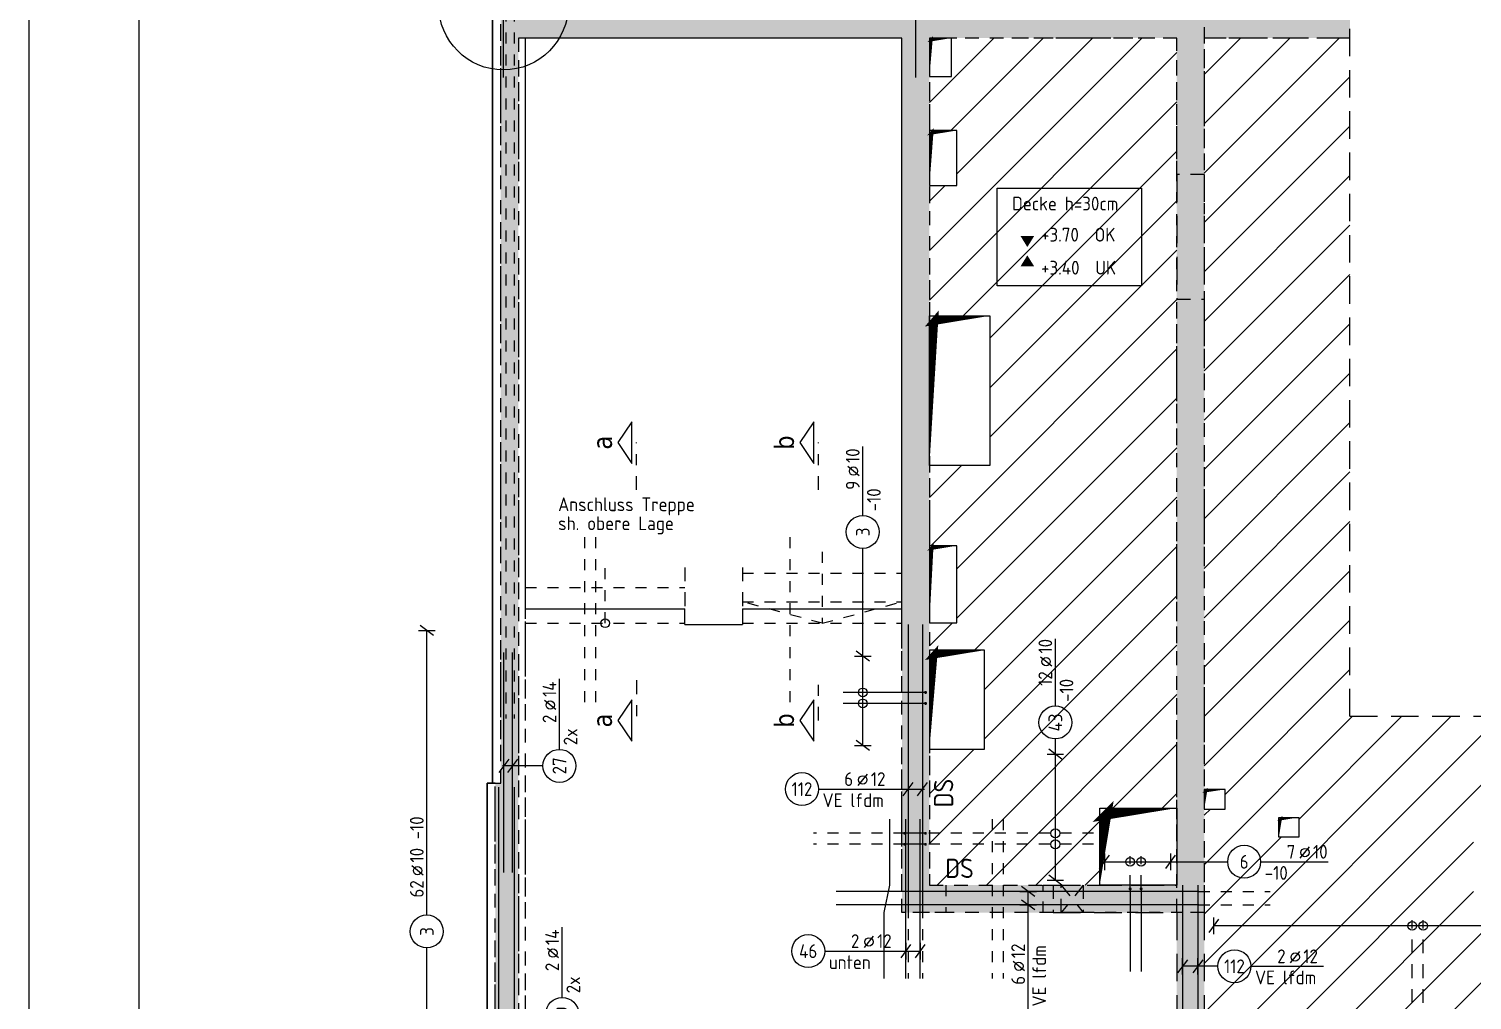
# Model space of a CAD drawing. Extents: x -19 to 96, y 0 to 49.
# Drawn here: x 5.99 to 19.12, y 29.12 to 37.95 of the extents above; entities that cross this region are included whole.
import ezdxf
from ezdxf.enums import TextEntityAlignment as Align

# ---------------------------------------------------------------- set-up
doc = ezdxf.new("R2010")
doc.units = 0
doc.header["$LTSCALE"] = 0.5
for name, pattern in [('AUSGEZOGEN', [1000.01, 1000, 0.01]), ('DASHDOTSMALL', [1.05, 0.5, -0.25, 0.05, -0.25]), ('DASHED', [0.75, 0.5, -0.25]), ('DOT', [0.175, 0.05, -0.125]), ('HIDDEN', [0.375, 0.25, -0.125]), ('HIDDEN2', [0.187, 0.125, -0.062]), ('STRICHPUNKT2', [0.55, 0.25, -0.125, 0.05, -0.125]), ('VERDECKT', [0.375, 0.25, -0.125])]:
    doc.linetypes.add(name, pattern=pattern)
for name, color, linetype in [('ACHSEN', 7, 'Continuous'), ('BETON', 7, 'Continuous'), ('Brüstung EG', 7, 'Continuous'), ('DD', 7, 'Continuous'), ('DRUEBER', 7, 'Continuous'), ('EG', 7, 'Continuous'), ('grau_hell', 7, 'Continuous'), ('grau_mittel', 7, 'Continuous'), ('HILFE', 7, 'Continuous'), ('koten', 7, 'Continuous'), ('OBJEKT', 7, 'Continuous'), ('RAHMEN', 7, 'Continuous'), ('RND', 7, 'Continuous'), ('SCHATTEN', 7, 'Continuous'), ('SCHNITTE', 7, 'Continuous'), ('SCHRAFF', 7, 'Continuous'), ('TEXT', 7, 'Continuous'), ('VERDECKT', 7, 'Continuous'), ('WD', 7, 'Continuous')]:
    doc.layers.add(name, color=color, linetype=linetype)
doc.layers.add('NOPLOT', color=7, linetype='Continuous', plot=False)
doc.styles.add('helv', font='tahoma.ttf')
doc.styles.add('txt', font='isocp.shx')
pattern_1 = [(45, (0.70277, 0), (-0.2245064, 0.2245064), [])]

# ---------------------------------------------------------------- blocks, each defined once
blk = doc.blocks.new('A0-19-0')
at = {"layer": 'RAHMEN'}
blk.add_line((0, 84.1), (0, 0), dxfattribs=at)
at = {"layer": 'RAHMEN', "color": 5}
blk.add_line((2, 83.6), (2, 0.5), dxfattribs=at)
blk = doc.blocks.new('lei_gre')
at = {"layer": 'RND', "color": 7, "linetype": 'Continuous'}
for p, q in [((-0.09, -0.12), (0.09, 0.12)), ((0, 0.15), (0, -0.15))]:
    blk.add_line(p, q, dxfattribs=at)
blk = doc.blocks.new('RND_LEI')
at = {"layer": 'RND', "color": 7, "linetype": 'Continuous'}
blk.add_line((1.022, 0.066), (1.19, 0.27), dxfattribs=at)
for centre, radius in [((0, 0), 0.3), ((1.106, 0.168), 0.075)]:
    blk.add_circle(centre, radius, dxfattribs=at)
at = {"layer": 'RND', "color": 7, "linetype": 'Continuous', "style": 'txt'}
blk.add_attdef('ANZ', text='', height=0.25, dxfattribs=at).set_placement((0.931, 0.057), align=Align.RIGHT)
for tag, p in [('DUM', (1.253, 0.057)), ('ABSTD', (1.674, 0.057)), ('POSTXT', (0.374, -0.327))]:
    blk.add_attdef(tag, p, '', height=0.25, dxfattribs=at)
blk.add_attdef('POSL', text='', height=0.25, dxfattribs=at).set_placement((0, 0), align=Align.MIDDLE)
blk = doc.blocks.new('okrd_o')
at = {"layer": 'koten', "color": 7, "linetype": 'Continuous'}
blk.add_solid([(-0.125, 0.202), (0.125, 0.202), (0, 0)], dxfattribs=at)
at = {"layer": 'koten', "style": 'txt'}
blk.add_attdef('OKRD', (0.25, 0.1), '', height=0.25, dxfattribs=at)
blk = doc.blocks.new('okrd_u')
at = {"layer": 'koten', "color": 7, "linetype": 'Continuous'}
blk.add_solid([(-0.125, -0.202), (0.125, -0.202), (0, 0)], dxfattribs=at)
at = {"layer": 'koten', "style": 'txt'}
blk.add_attdef('OKRD', (0.25, -0.35), '', height=0.25, dxfattribs=at)
blk = doc.blocks.new('SCHN-2')
at = {"layer": 'SCHNITTE', "color": 6, "linetype": 'Continuous'}
blk.add_lwpolyline([(0.378, 0.088), (0, 0.34), (-0.378, 0.088)], close=True, dxfattribs=at)
at = {"layer": 'SCHNITTE', "color": 1, "linetype": 'DASHDOTSMALL', "style": 'helv'}
blk.add_attdef('SCHN-2', text='', height=0.35, dxfattribs=at).set_placement((0, 0.45), align=Align.CENTER)

msp = doc.modelspace()

# ---------------------------------------------------------------- hatches: boundary and pattern name
at = {"layer": 'grau_hell', "linetype": 'HIDDEN'}
h = msp.add_hatch(dxfattribs=at)
h.set_pattern_fill('ANSI31', color=9, scale=0.1, style=0, double=1)
h.set_pattern_definition(pattern_1)
h.paths.add_polyline_path([(14.7322, 35.3377), (14.7322, 33.9777), (14.1822, 33.9777), (14.1822, 33.2477), (14.4322, 33.2477), (14.4322, 32.5477), (14.1822, 32.5477), (14.1822, 32.2977), (14.6822, 32.2977), (14.6822, 31.3977), (14.1822, 31.3977), (14.1822, 30.1627), (14.3322, 30.1627), (15.3072, 30.1627), (15.7322, 30.1627), (15.7322, 30.8627), (16.4322, 30.8627), (16.4322, 37.8627), (14.3822, 37.8627), (14.3822, 37.5127), (14.1822, 37.5127), (14.1822, 37.0227), (14.4322, 37.0227), (14.4322, 36.5227), (14.1822, 36.5227), (14.1822, 35.3377)])
at = {"layer": 'grau_hell', "linetype": 'AUSGEZOGEN'}
h = msp.add_hatch(dxfattribs=at)
h.set_pattern_fill('ANSI31', color=9, scale=0.1, style=0, double=1)
h.set_pattern_definition(pattern_1)
h.paths.add_polyline_path([(18.0072, 31.697), (18.0072, 37.8627), (16.6822, 37.8627), (16.6822, 36.6227), (16.6822, 35.4877), (16.6822, 31.0327), (16.8722, 31.0327), (16.8722, 30.8527), (16.6822, 30.8527), (16.6822, 29.9127), (16.6822, 28.2877), (21.5772, 28.2877), (21.9772, 28.2877), (22.3322, 28.2877), (23.2172, 28.2877), (25.9822, 28.2877), (25.9822, 28.0377), (25.7322, 28.0377), (25.7322, 27.5077), (25.9822, 27.5077), (25.9822, 27.7577), (26.2322, 27.7577), (26.2322, 27.5077), (29.9697, 27.5077), (29.9697, 23.9127), (36.8572, 23.9127), (36.8572, 27.6877), (36.4072, 27.6877), (36.4072, 28.1377), (36.8572, 28.1377), (36.8572, 28.2877), (38.4872, 28.2877), (39.0872, 28.2877), (41.6322, 28.2877), (41.6322, 28.8377), (41.6322, 29.9127), (41.6322, 30.1627), (42.6822, 30.1627), (42.6822, 35.4877), (42.6822, 36.6227), (42.6822, 37.8627), (41.3822, 37.8627), (41.3822, 31.697)])
h.paths.add_polyline_path([(25.2322, 30.6627), (25.2322, 29.9677), (24.9822, 29.9677), (24.9822, 30.6627)], flags=16)
h.paths.add_polyline_path([(26.6322, 30.6627), (26.8822, 30.6627), (26.8822, 30.4627), (27.0822, 30.4627), (27.0822, 30.2627), (26.8822, 30.2627), (26.8822, 29.9677), (26.6322, 29.9677)], flags=16)
h.paths.add_polyline_path([(24.3172, 31.0327), (24.3172, 30.8527), (24.1372, 30.8527), (24.1372, 31.0327)], flags=16)
h.paths.add_polyline_path([(23.9772, 31.0327), (23.9772, 30.8527), (23.7972, 30.8527), (23.7972, 31.0327)], flags=16)
h.paths.add_polyline_path([(23.1322, 30.6627), (23.1322, 29.9677), (22.8822, 29.9677), (22.8822, 30.6627)], flags=16)
h.paths.add_polyline_path([(28.7322, 30.6627), (28.9822, 30.6627), (28.9822, 29.9677), (28.7322, 29.9677)], flags=16)
h.paths.add_polyline_path([(28.6872, 28.1377), (29.1872, 28.1377), (29.1872, 27.6777), (28.6872, 27.6777)], flags=16)
h.paths.add_polyline_path([(21.4822, 30.6627), (21.4822, 29.9677), (21.2322, 29.9677), (21.2322, 30.6627)], flags=16)
h.paths.add_polyline_path([(30.3822, 30.6627), (30.6322, 30.6627), (30.6322, 30.4627), (30.8322, 30.4627), (30.8322, 30.2627), (30.6322, 30.2627), (30.6322, 29.9677), (30.3822, 29.9677)], flags=16)
h.paths.add_polyline_path([(29.5272, 28.1377), (29.9472, 28.1377), (29.9472, 27.7177), (29.5272, 27.7177)], flags=16)
h.paths.add_polyline_path([(31.2922, 31.0327), (31.4722, 31.0327), (31.4722, 30.8527), (31.2922, 30.8527)], flags=16)
h.paths.add_polyline_path([(31.6372, 31.0327), (31.8172, 31.0327), (31.8172, 30.8527), (31.6372, 30.8527)], flags=16)
h.paths.add_polyline_path([(19.3822, 30.6627), (19.3822, 29.9677), (19.1322, 29.9677), (19.1322, 30.6627)], flags=16)
h.paths.add_polyline_path([(32.4822, 30.6627), (32.7322, 30.6627), (32.7322, 29.9677), (32.4822, 29.9677)], flags=16)
h.paths.add_polyline_path([(32.5072, 28.1377), (33.0072, 28.1377), (33.0072, 27.6377), (32.5072, 27.6377)], flags=16)
h.paths.add_polyline_path([(17.5416, 30.7777), (17.5416, 30.5977), (17.3616, 30.5977), (17.3616, 30.7777)], flags=16)
h.paths.add_polyline_path([(34.1322, 30.6627), (34.3822, 30.6627), (34.3822, 29.9677), (34.1322, 29.9677)], flags=16)
h.paths.add_polyline_path([(33.9122, 28.0777), (34.2122, 28.0777), (34.2122, 27.7777), (33.9122, 27.7777)], flags=16)
h.paths.add_polyline_path([(36.2322, 30.6627), (36.4822, 30.6627), (36.4822, 29.9677), (36.2322, 29.9677)], flags=16)
h.paths.add_polyline_path([(37.8822, 30.6627), (38.1322, 30.6627), (38.1322, 29.9677), (37.8822, 29.9677)], flags=16)
h.paths.add_polyline_path([(38.7972, 31.0327), (38.9772, 31.0327), (38.9772, 30.8527), (38.7972, 30.8527)], flags=16)
h.paths.add_polyline_path([(39.1372, 31.0327), (39.3172, 31.0327), (39.3172, 30.8527), (39.1372, 30.8527)], flags=16)
h.paths.add_polyline_path([(39.9822, 30.6627), (40.2322, 30.6627), (40.2322, 29.9677), (39.9822, 29.9677)], flags=16)
h.paths.add_polyline_path([(41.8216, 30.7777), (42.0016, 30.7777), (42.0016, 30.5977), (41.8216, 30.5977)], flags=16)
at = {"layer": 'grau_mittel'}
h = msp.add_hatch(color=61, dxfattribs=at)
h.paths.add_polyline_path([(16.6822, 35.4877), (16.4322, 35.4877), (16.4322, 29.9127), (16.6822, 29.9127)])
h.paths.add_polyline_path([(16.6822, 38.1627), (16.6822, 38.1627), (10.2822, 38.1627), (10.2822, 31.0877), (10.2322, 31.0877), (10.2322, 26.3577), (10.1572, 26.3577), (9.7772, 26.3577), (9.7772, 26.0577), (10.4422, 26.0577), (10.4422, 37.8627), (10.5072, 37.8627), (13.9322, 37.8627), (13.9322, 32.6727), (13.9322, 29.9127), (15.3072, 29.9127), (15.3072, 30.1627), (14.1822, 30.1627), (14.1822, 37.8627), (16.4322, 37.8627), (16.4322, 36.6227), (16.6822, 36.6227)])
for points in [[(16.6822, 38.1627), (16.6822, 37.8627), (18.0072, 37.8627), (18.0072, 38.1627)], [(16.4322, 28.2877), (16.6822, 28.2877), (16.6822, 29.9127), (16.4322, 29.9127)]]:
    msp.add_hatch(color=61, dxfattribs=at).paths.add_polyline_path(points)
h = msp.add_hatch(color=61, dxfattribs=at)
h.paths.add_polyline_path([(16.6822, 36.6227), (16.4322, 36.6227), (16.4322, 35.4877), (16.6822, 35.4877)])
h.paths.add_polyline_path([(15.7322, 30.1627), (15.3072, 30.1627), (15.3072, 29.9127), (16.4322, 29.9127), (16.4322, 30.1627)])
at = {"layer": 'SCHRAFF', "linetype": 'AUSGEZOGEN'}
h = msp.add_hatch(dxfattribs=at)
h.set_pattern_fill('DOTS', scale=0.8, double=1)
h.set_pattern_definition([(0, (-68.37773, 378.069226), (0.025, 0.05), [0, -0.05])])
h.paths.add_polyline_path([(16.6822, 38.1627), (10.2822, 38.1627), (10.2822, 31.0877), (10.2322, 31.0877), (10.2322, 26.3577), (9.7772, 26.3577), (9.7772, 26.0577), (10.4422, 26.0577), (10.4422, 37.8627), (13.9322, 37.8627), (13.9322, 29.9127), (14.3322, 29.9127), (14.3322, 30.1627), (14.1822, 30.1627), (14.1822, 37.8627), (16.4322, 37.8627), (16.4322, 30.1627), (15.2172, 30.1627), (15.2172, 29.9127), (16.6822, 29.9127)])

# ---------------------------------------------------------------- linework, layer by layer
at = {"layer": 'ACHSEN', "color": 140, "linetype": 'AUSGEZOGEN'}
for p, q in [((10.3072, 37.5029), (10.3072, 39.5759)), ((14.0572, 37.5029), (14.0572, 39.5759))]:
    msp.add_line(p, q, dxfattribs=at)
at = {"layer": 'BETON', "color": 6, "linetype": 'AUSGEZOGEN', "lineweight": -2}
for p, q in [((10.2072, 31.0877), (10.2072, 38.1627)), ((10.2072, 38.1627), (10.2072, 31.0877)), ((13.9322, 37.8627), (10.5072, 37.8627)), ((10.5072, 32.6727), (10.5072, 37.8627)), ((13.9322, 32.6727), (13.9322, 37.8627)), ((10.1572, 26.3577), (10.1572, 31.0877)), ((10.1572, 31.0877), (10.2072, 31.0877)), ((10.2072, 31.0877), (10.1572, 31.0877)), ((10.1572, 31.0877), (10.1572, 26.3577))]:
    msp.add_line(p, q, dxfattribs=at)
at = {"layer": 'BETON', "color": 6, "linetype": 'AUSGEZOGEN'}
for p, q in [((10.5072, 32.6727), (11.9572, 32.6727)), ((11.9572, 32.5327), (11.9572, 32.6727)), ((12.4822, 32.6727), (12.4822, 32.5327)), ((12.4822, 32.6727), (13.9322, 32.6727)), ((11.9572, 32.5327), (12.4822, 32.5327))]:
    msp.add_line(p, q, dxfattribs=at)
at = {"layer": 'Brüstung EG', "color": 102, "linetype": 'DOT'}
msp.add_line((18.0072, 37.8627), (16.6822, 37.8627), dxfattribs=at)
at = {"layer": 'DD', "color": 7, "linetype": 'AUSGEZOGEN'}
for points in [[(14.1822, 37.5127), (14.3822, 37.5127), (14.3822, 37.8627), (14.1822, 37.8627)], [(14.4322, 37.0227), (14.1822, 37.0227), (14.1822, 36.5227), (14.4322, 36.5227)], [(14.7322, 33.9777), (14.1822, 33.9777), (14.1822, 35.3377), (14.7322, 35.3377)], [(14.4322, 33.2477), (14.1822, 33.2477), (14.1822, 32.5477), (14.4322, 32.5477)], [(14.6822, 32.2977), (14.1822, 32.2977), (14.1822, 31.3977), (14.6822, 31.3977)], [(16.8722, 31.0327), (16.6822, 31.0327), (16.6822, 30.8527), (16.8722, 30.8527)], [(15.7322, 30.8627), (16.4322, 30.8627), (16.4322, 30.1627), (15.7322, 30.1627)], [(17.3616, 30.7777), (17.5416, 30.7777), (17.5416, 30.5977), (17.3616, 30.5977)]]:
    msp.add_lwpolyline(points, close=True, dxfattribs=at)
at = {"layer": 'DRUEBER', "color": 7, "linetype": 'DOT'}
for p, q in [((11.2322, 32.5427), (11.2322, 33.1215)), ((13.2072, 33.1909), (13.2072, 32.5427)), ((12.4822, 32.9977), (13.9322, 32.9977)), ((10.5072, 32.8677), (11.9572, 32.8677)), ((12.4822, 32.7377), (13.9322, 32.7377)), ((13.2072, 32.5427), (12.4822, 32.7377)), ((13.2072, 32.5427), (13.9322, 32.7377)), ((10.5072, 32.5427), (11.9572, 32.5427)), ((12.4822, 32.5427), (13.9322, 32.5427))]:
    msp.add_line(p, q, dxfattribs=at)
at = {"layer": 'EG', "color": 0, "linetype": 'DOT', "lineweight": -2}
for p, q in [((10.2072, 38.1627), (10.2072, 31.0877)), ((10.2822, 31.0877), (10.2822, 38.1627)), ((16.6822, 38.1627), (16.6822, 29.9127)), ((13.9322, 37.8627), (10.4422, 37.8627)), ((10.4422, 37.8627), (10.4422, 26.0577)), ((10.5072, 26.0577), (10.5072, 37.8627)), ((13.9322, 29.9127), (13.9322, 37.8627)), ((16.4322, 37.8627), (14.1822, 37.8627)), ((14.1822, 37.8627), (14.1822, 30.1627)), ((16.4322, 30.1627), (16.4322, 37.8627)), ((10.2072, 31.0877), (10.2322, 31.0877)), ((10.2322, 26.3577), (10.2322, 31.0877)), ((10.2322, 31.0877), (10.2822, 31.0877)), ((14.1822, 30.1627), (14.3322, 30.1627)), ((14.3322, 30.1627), (14.3322, 29.9127)), ((15.2172, 29.9127), (15.2172, 30.1627)), ((15.2172, 30.1627), (16.4322, 30.1627)), ((14.3322, 29.9127), (13.9322, 29.9127)), ((16.6822, 29.9127), (15.2172, 29.9127))]:
    msp.add_line(p, q, dxfattribs=at)
msp.add_lwpolyline([(10.2322, 31.0877), (10.1572, 31.0877), (10.1572, 26.3577)], dxfattribs=at)
at = {"layer": 'HILFE', "color": 102, "linetype": 'DASHED'}
for q in [(18.0072, 38.5592), (41.3822, 31.697)]:
    msp.add_line((18.0072, 31.697), q, dxfattribs=at)
at = {"layer": 'NOPLOT', "color": 191, "linetype": 'Continuous'}
msp.add_lwpolyline([(13.8184, 30.7627), (13.8184, 30.1627), (13.7684, 29.9127), (13.7684, 29.3127)], dxfattribs=at)
at = {"layer": 'NOPLOT', "color": 191, "linetype": 'AUSGEZOGEN'}
msp.add_circle((10.3072, 38.1627), 0.5898, dxfattribs=at)
at = {"layer": 'OBJEKT', "color": 1, "linetype": 'AUSGEZOGEN'}
msp.add_lwpolyline([(14.7988, 36.4988), (16.1106, 36.4988), (16.1106, 35.6097), (14.7988, 35.6097)], close=True, dxfattribs=at)
at = {"layer": 'OBJEKT', "color": 7, "linetype": 'AUSGEZOGEN'}
msp.add_circle((11.2322, 32.5427), 0.04, dxfattribs=at)
at = {"layer": 'RND', "color": 7, "linetype": 'AUSGEZOGEN'}
for p, q in [((13.5756, 33.523), (13.5756, 34.1486)), ((13.5756, 32.244), (13.5756, 33.223)), ((9.6093, 29.891), (9.6093, 32.4767)), ((15.3277, 31.7906), (15.3277, 32.4004)), ((13.5756, 31.4309), (13.5756, 32.244)), ((10.8162, 31.3964), (10.8162, 32.0364)), ((15.3277, 31.3519), (15.3277, 31.4906)), ((15.3277, 30.2075), (15.3277, 31.3519)), ((13.1728, 31.0348), (13.8328, 31.0348)), ((15.7756, 30.3742), (16.3769, 30.3742)), ((16.3769, 30.3742), (16.8956, 30.3742)), ((17.1956, 30.3742), (17.8106, 30.3742)), ((10.8414, 29.1413), (10.8414, 29.7813)), ((15.0804, 29.0216), (15.0804, 29.6816)), ((19.6752, 29.7921), (16.7686, 29.7921)), ((9.6093, 26.3912), (9.6093, 29.591)), ((13.2293, 29.5621), (13.8693, 29.5621)), ((17.1073, 29.424), (17.7673, 29.424))]:
    msp.add_line(p, q, dxfattribs=at)
at = {"layer": 'RND', "color": 1, "linetype": 'HIDDEN2'}
for p, q in [((11.0437, 33.3251), (11.0437, 31.8174)), ((11.1437, 33.3251), (11.1437, 31.8174)), ((12.9118, 33.3251), (12.9118, 31.8174)), ((13.9881, 29.9627), (13.9881, 29.3127)), ((14.1201, 29.9627), (14.1201, 29.3127))]:
    msp.add_line(p, q, dxfattribs=at)
at = {"layer": 'RND', "color": 102, "linetype": 'AUSGEZOGEN'}
for p, q in [((10.6662, 31.2464), (10.2989, 31.2464)), ((13.8328, 31.0348), (14.1384, 31.0348)), ((15.0804, 29.6816), (15.0804, 30.1047)), ((13.8693, 29.5621), (14.0991, 29.5621)), ((16.8073, 29.424), (16.4836, 29.424))]:
    msp.add_line(p, q, dxfattribs=at)
at = {"layer": 'RND', "color": 102, "linetype": 'VERDECKT'}
for p, q in [((16.0077, 30.1277), (16.0077, 30.4242)), ((16.1077, 30.1277), (16.1077, 30.4242)), ((18.5751, 29.0923), (18.5751, 29.8421)), ((18.6751, 29.0923), (18.6751, 29.8421))]:
    msp.add_line(p, q, dxfattribs=at)
at = {"layer": 'RND', "color": 1, "linetype": 'HIDDEN2'}
for points in [[(10.3272, 38.1127), (10.3272, 31.6777)], [(10.4048, 38.1127), (10.4048, 31.6777)], [(14.7525, 30.7627), (14.7525, 29.3127)], [(14.8525, 30.7627), (14.8525, 29.3127)], [(16.6322, 30.1047), (17.2822, 30.1047)], [(16.6322, 29.9817), (17.2822, 29.9817)]]:
    msp.add_lwpolyline(points, dxfattribs=at)
at = {"layer": 'RND', "color": 1, "linetype": 'AUSGEZOGEN'}
for points in [[(13.9881, 32.5327), (13.9881, 29.9627)], [(14.1201, 32.5327), (14.1201, 29.9627)], [(10.3111, 30.2777), (10.3111, 32.2777)], [(10.3887, 30.2777), (10.3887, 32.2777)], [(14.1472, 31.9141), (13.3972, 31.9141)], [(14.1472, 31.8141), (13.3972, 31.8141)], [(10.2611, 31.0527), (10.2611, 25.2527)], [(10.4048, 31.0527), (10.4048, 25.2527)], [(13.9687, 29.3127), (13.9687, 30.7627)], [(14.0991, 29.3127), (14.0991, 30.7627)], [(14.1461, 30.633), (13.956, 30.633)], [(14.1461, 30.533), (13.956, 30.533)], [(16.6322, 30.1047), (13.3322, 30.1047)], [(16.0077, 30.1277), (16.0077, 29.3777)], [(16.1077, 30.1277), (16.1077, 29.3777)], [(16.4836, 30.1627), (16.4836, 27.4377)], [(16.624, 30.1627), (16.624, 27.4377)], [(16.6322, 29.9817), (13.3322, 29.9817)]]:
    msp.add_lwpolyline(points, dxfattribs=at)
at = {"layer": 'RND', "color": 7, "linetype": 'AUSGEZOGEN'}
for points, const_width in [([(14.1472, 31.9211, -1), (14.1472, 31.9071, -1)], 0.014), ([(14.1472, 31.8211, -1), (14.1472, 31.8071, -1)], 0.014), ([(13.9622, 30.633, 1), (13.9497, 30.633, 1)], 0.0125), ([(14.1524, 30.633, 1), (14.1399, 30.633, 1)], 0.0125), ([(13.9622, 30.533, 1), (13.9497, 30.533, 1)], 0.0125), ([(14.1524, 30.533, 1), (14.1399, 30.533, 1)], 0.0125), ([(16.0007, 30.1277, -1), (16.0147, 30.1277, -1)], 0.014), ([(16.1007, 30.1277, -1), (16.1147, 30.1277, -1)], 0.014)]:
    msp.add_lwpolyline(points, format="xyb", close=True, dxfattribs=dict(at, const_width=const_width))
at = {"layer": 'RND', "color": 1, "linetype": 'DOT'}
for points in [[(13.956, 30.633), (13.126, 30.633)], [(15.6761, 30.633), (14.1461, 30.633)], [(13.956, 30.533), (13.126, 30.533)], [(15.6761, 30.533), (14.1461, 30.533)]]:
    msp.add_lwpolyline(points, dxfattribs=at)
at = {"layer": 'RND', "color": 7, "linetype": 'AUSGEZOGEN'}
for centre in [(13.5756, 31.9141), (13.5756, 31.8141), (15.3277, 30.633), (15.3277, 30.533), (16.0077, 30.3742), (16.1077, 30.3742), (18.5751, 29.7921), (18.6751, 29.7921)]:
    msp.add_circle(centre, 0.04, dxfattribs=at)
at = {"layer": 'SCHATTEN', "color": 1, "linetype": 'AUSGEZOGEN'}
for points in [[(14.1822, 37.5127, 0, 0.0307, 0), (14.1975, 37.862, 0, 0, 0), (14.1835, 37.8464, 0.0326, 0, 0), (14.3822, 37.8627, 0, 0, 0)], [(14.1822, 36.5227, 0, 0.038, 0), (14.2012, 37.022, 0, 0, 0), (14.1839, 37.0024, 0.0408, 0, 0), (14.4322, 37.0227, 0, 0, 0)], [(14.1822, 33.9777, 0, 0.0824, 0), (14.2234, 35.3364, 0, 0, 0), (14.1859, 35.293, 0.0897, 0, 0), (14.7322, 35.3377, 0, 0, 0)], [(14.1822, 32.5477, 0, 0.0372, 0), (14.2008, 33.2472, 0, 0, 0), (14.1839, 33.2274, 0.0408, 0, 0), (14.4322, 33.2477, 0, 0, 0)], [(14.1822, 31.3977, 0, 0.0765, 0), (14.2204, 32.2961, 0, 0, 0), (14.1855, 32.2571, 0.0815, 0, 0), (14.6822, 32.2977, 0, 0, 0)], [(16.6822, 30.8527, 0, 0.0294, 0), (16.6968, 31.0315, 0, 0, 0), (16.6833, 31.0182, 0.0291, 0, 0), (16.8722, 31.0327, 0, 0, 0)], [(15.7322, 30.1627, 0, 0.1141, 0), (15.7891, 30.858, 0, 0, 0), (15.7368, 30.8058, 0.1141, 0, 0), (16.4322, 30.8627, 0, 0, 0)], [(17.3616, 30.5977, 0, 0.0294, 0), (17.3762, 30.7765, 0, 0, 0), (17.3628, 30.7631, 0.0294, 0, 0), (17.5416, 30.7777, 0, 0, 0)]]:
    msp.add_lwpolyline(points, format="xyseb", dxfattribs=at)
at = {"layer": 'SCHNITTE', "color": 6, "linetype": 'STRICHPUNKT2'}
for p, q in [((11.518, 33.7558), (11.518, 34.1847)), ((13.1736, 33.7558), (13.1736, 34.1847)), ((11.518, 32.0245), (11.518, 31.6587)), ((13.1736, 31.6587), (13.1736, 32.0245))]:
    msp.add_line(p, q, dxfattribs=at)
at = {"layer": 'VERDECKT', "color": 7, "linetype": 'VERDECKT'}
for p, q in [((10.2822, 31.0877), (10.2822, 38.1627)), ((10.5072, 37.8627), (10.4422, 37.8627)), ((10.4422, 37.8627), (10.4422, 26.0577)), ((11.9572, 33.0496), (11.9572, 32.6727)), ((12.4822, 33.0496), (12.4822, 32.6727)), ((10.2072, 31.0877), (10.2822, 31.0877)), ((10.2322, 26.3577), (10.2322, 31.0877))]:
    msp.add_line(p, q, dxfattribs=at)
at = {"layer": 'VERDECKT', "color": 7, "linetype": 'VERDECKT', "lineweight": -2}
for p, q in [((16.6822, 38.1627), (16.6822, 36.6227)), ((16.4322, 37.8627), (14.1822, 37.8627)), ((14.1822, 37.8627), (14.1822, 30.1627)), ((16.4322, 36.6227), (16.4322, 37.8627)), ((16.6822, 36.6227), (16.4322, 36.6227)), ((16.4322, 35.4877), (16.6822, 35.4877)), ((16.4322, 29.9127), (16.4322, 35.4877)), ((16.6822, 35.4877), (16.6822, 29.9127)), ((10.5072, 26.0577), (10.5072, 32.6727)), ((13.9322, 29.9127), (13.9322, 32.6727)), ((14.1822, 30.1627), (15.3072, 30.1627)), ((15.3072, 30.1627), (15.3072, 29.9127)), ((15.3072, 29.9127), (13.9322, 29.9127)), ((16.6822, 29.9127), (16.4322, 29.9127))]:
    msp.add_line(p, q, dxfattribs=at)
at = {"layer": 'VERDECKT', "color": 7, "linetype": 'DASHED'}
for p, q in [((18.0072, 37.8627), (16.6822, 37.8627)), ((16.4322, 36.6227), (16.4322, 35.4877)), ((16.6822, 36.6227), (16.6822, 35.4877)), ((15.3072, 30.1627), (16.4322, 30.1627)), ((15.3072, 29.9127), (16.4322, 29.9127)), ((16.4322, 29.9127), (16.4322, 28.2877)), ((16.6822, 29.9127), (16.6822, 28.2877))]:
    msp.add_line(p, q, dxfattribs=at)
at = {"layer": 'WD', "color": 102, "linetype": 'HIDDEN'}
for p, q in [((15.3822, 30.1627), (15.5821, 29.9127)), ((15.5821, 30.1627), (15.3822, 29.9127))]:
    msp.add_line(p, q, dxfattribs=at)
msp.add_lwpolyline([(15.3822, 30.1627), (15.5821, 30.1627), (15.5821, 29.9127), (15.3822, 29.9127)], close=True, dxfattribs=at)

# ---------------------------------------------------------------- block references
at = {"layer": 'koten', "color": 6, "linetype": 'AUSGEZOGEN', "xscale": 0.5, "yscale": 0.5, "zscale": 0.5}
for name, p, values in [('okrd_o', (15.073, 35.9626), {'OKRD': '+3.70  OK'}), ('okrd_u', (15.073, 35.8876), {'OKRD': '+3.40  UK'})]:
    msp.add_blockref(name, p, dxfattribs=at).add_auto_attribs(values)
at = {"layer": 'RAHMEN', "color": 7, "linetype": 'AUSGEZOGEN', "xscale": 0.5, "yscale": 0.5, "zscale": 0.5}
msp.add_blockref('A0-19-0', (5.9889, 0), dxfattribs=at)
at = {"layer": 'RND', "color": 7, "linetype": 'AUSGEZOGEN', "xscale": 0.5, "yscale": 0.5, "zscale": 0.5, "rotation": 90}
for p, values in [((13.5756, 33.373), {'POSL': '3', 'DUM': '10', 'ANZ': '9', 'POSTXT': '-10'}), ((15.3277, 31.6406), {'POSL': '43', 'DUM': '10', 'ANZ': '12', 'POSTXT': '-10'}), ((10.8162, 31.2464), {'POSL': '27', 'DUM': '14', 'ANZ': '2', 'POSTXT': '2x'}), ((9.6093, 29.741), {'POSL': '3', 'DUM': '10', 'ANZ': '62', 'ABSTD': '-10'}), ((10.8414, 28.9913), {'POSL': '19', 'DUM': '14', 'ANZ': '2', 'POSTXT': '2x'}), ((15.0804, 28.8716), {'POSL': '112', 'DUM': '12', 'ANZ': '6', 'POSTXT': 'VE lfdm'})]:
    msp.add_blockref('RND_LEI', p, dxfattribs=at).add_auto_attribs(values)
at = {"layer": 'RND', "color": 7, "linetype": 'AUSGEZOGEN', "xscale": 0.5, "yscale": 0.5, "zscale": 0.5}
for p, rotation in [((9.6093, 32.4767), 90), ((13.5756, 32.244), 90), ((13.5756, 31.4309), 90), ((15.3277, 31.3519), 90), ((15.3277, 30.2075), 90), ((16.7686, 29.7921), 180)]:
    msp.add_blockref('lei_gre', p, dxfattribs=dict(at, rotation=rotation))
at = {"layer": 'RND', "color": 102, "linetype": 'AUSGEZOGEN', "xscale": 0.5, "yscale": 0.5, "zscale": 0.5}
for p, rotation in [((10.3111, 31.2464), 180), ((10.3887, 31.2464), 180), ((15.0804, 30.1047), 90), ((15.0804, 29.9817), 90), ((16.4836, 29.424), 180), ((16.624, 29.424), 180)]:
    msp.add_blockref('lei_gre', p, dxfattribs=dict(at, rotation=rotation))
at = {"layer": 'RND', "color": 7, "linetype": 'AUSGEZOGEN', "xscale": 0.5, "yscale": 0.5, "zscale": 0.5}
for p, values in [((13.0228, 31.0348), {'POSL': '112', 'DUM': '12', 'ANZ': '6', 'POSTXT': 'VE lfdm'}), ((17.0456, 30.3742), {'POSL': '6', 'DUM': '10', 'ANZ': '7', 'POSTXT': '-10'}), ((13.0793, 29.5621), {'POSL': '46', 'DUM': '12', 'ANZ': '2', 'POSTXT': 'unten'}), ((16.9573, 29.424), {'POSL': '112', 'DUM': '12', 'ANZ': '2', 'POSTXT': 'VE lfdm'})]:
    msp.add_blockref('RND_LEI', p, dxfattribs=at).add_auto_attribs(values)
at = {"layer": 'RND', "color": 102, "linetype": 'AUSGEZOGEN', "xscale": 0.5, "yscale": 0.5, "zscale": 0.5}
for p in [(13.9881, 31.0348), (14.1201, 31.0348)]:
    msp.add_blockref('lei_gre', p, dxfattribs=at)
at = {"layer": 'RND', "color": 7, "linetype": 'AUSGEZOGEN', "xscale": 0.5, "yscale": 0.5, "zscale": 0.5}
for p in [(15.7756, 30.3742), (16.3769, 30.3742), (13.9687, 29.5621), (14.0991, 29.5621)]:
    msp.add_blockref('lei_gre', p, dxfattribs=at)
at = {"layer": 'SCHNITTE', "color": 6, "linetype": 'STRICHPUNKT2', "xscale": 0.5, "yscale": 0.5, "zscale": 0.5, "rotation": 90}
for p, values in [((11.518, 34.1847), {'SCHN-2': 'a'}), ((13.1736, 34.1847), {'SCHN-2': 'b'}), ((11.518, 31.6587), {'SCHN-2': 'a'}), ((13.1736, 31.6587), {'SCHN-2': 'b'})]:
    msp.add_blockref('SCHN-2', p, dxfattribs=at).add_auto_attribs(values)

# ---------------------------------------------------------------- texts
at = {"layer": 'TEXT', "color": 1, "linetype": 'AUSGEZOGEN', "style": 'txt'}
msp.add_text('Decke h=30cm', height=0.125, dxfattribs=at).set_placement((14.9349, 36.2956))
at = {"layer": 'TEXT', "color": 7, "linetype": 'AUSGEZOGEN', "style": 'txt'}
for s, p in [('Anschluss Treppe', (10.8042, 33.5617)), ('sh. obere Lage', (10.8042, 33.3891))]:
    msp.add_text(s, height=0.125, dxfattribs=at).set_placement(p)
at = {"layer": 'TEXT', "color": 1, "linetype": 'AUSGEZOGEN', "style": 'txt'}
for rotation, p in [(90, (14.3987, 30.8691)), (0, (14.3259, 30.2271))]:
    msp.add_text('DS', height=0.175, rotation=rotation, dxfattribs=at).set_placement(p)

doc.saveas('drawing.dxf')
